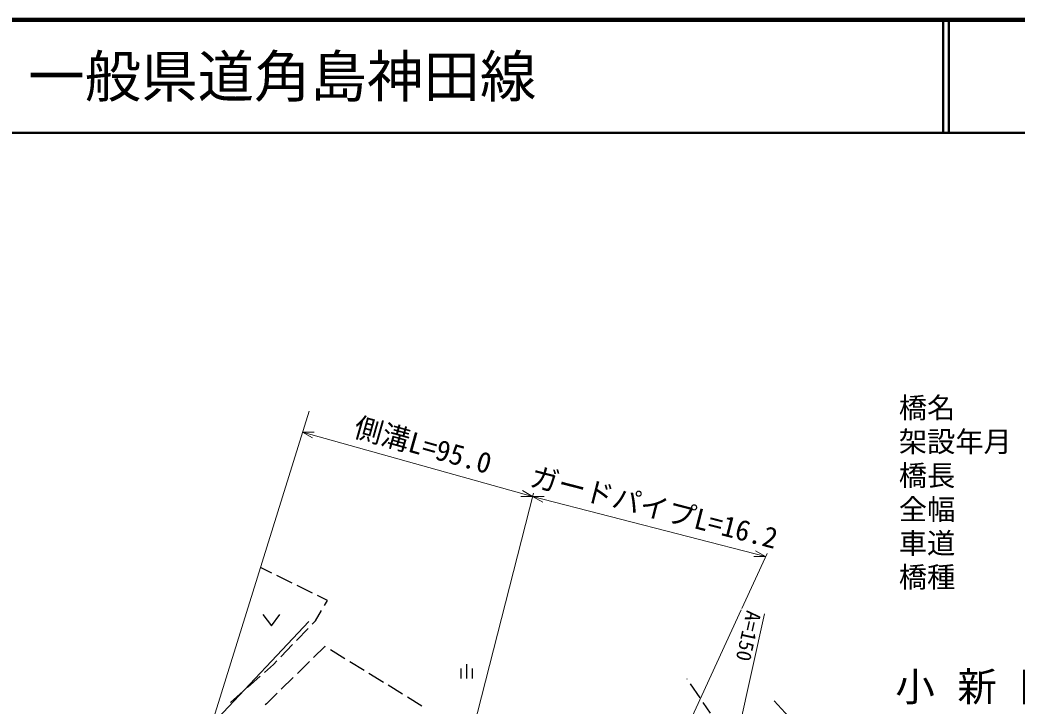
# Model space of a CAD drawing. Units: millimetres, scale not verified. Extents: x 40000 to 680000, y 20000 to 380000.
# Drawn here: x 216000 to 304304, y 319200 to 380000 of the extents above; entities that cross this region are included whole.
import ezdxf
from ezdxf.enums import TextEntityAlignment as Align

# ---------------------------------------------------------------- set-up
doc = ezdxf.new("R2010")
doc.units = ezdxf.units.MM
doc.header["$LTSCALE"] = 1000
for name, color, linetype, lineweight in [('M-BGD', 7, 'Continuous', 25), ('M-BMK-ROW', 30, 'Continuous', 13), ('M-STR-STRD', 7, 'Continuous', 13), ('M-TTL', 2, 'Continuous', 140), ('M-TTL-LINE', 7, 'Continuous', 50)]:
    doc.layers.add(name, color=color, linetype=linetype, lineweight=lineweight)
doc.layers.add('M-STR-HTXT', color=7, linetype='Continuous')
doc.layers.add('M-TTL-TXT', color=7, linetype='Continuous')
doc.styles.add('ＭＳ ゴシック', font='')
doc.styles.get('ＭＳ ゴシック').set_extended_font_data('MS Gothic')

msp = doc.modelspace()

# ---------------------------------------------------------------- linework, layer by layer
at = {"layer": 'M-BGD'}
for p, q in [((238305, 330976), (237294, 331474)), ((240100, 330094), (238754, 330756)), ((241895, 329212), (240549, 329873)), ((243223, 328559), (242344, 328991)), ((242960, 328110), (243223, 328559)), ((242160, 326744), (242708, 327678)), ((237515, 327301), (238265, 326301)), ((238265, 326301), (239015, 327301)), ((241871, 326444), (242160, 326744)), ((240482, 325005), (241523, 326084)), ((239092, 323566), (240134, 324645)), ((243002, 324486), (241993, 323494)), ((243074, 324441), (243002, 324486)), ((244778, 323394), (243500, 324180)), ((238442, 322892), (238745, 323206)), ((237647, 322185), (238442, 322892)), ((241636, 323144), (240566, 322092)), ((246482, 322347), (245204, 323133)), ((255074, 321653), (255074, 322528)), ((255574, 321653), (255574, 322903)), ((256074, 321653), (256074, 322528)), ((236153, 320856), (237274, 321853)), ((240210, 321742), (239140, 320690)), ((248186, 321300), (246908, 322085)), ((275102, 321578), (275079, 321612)), ((249890, 320253), (248612, 321038)), ((276227, 319924), (275383, 321164)), ((234659, 319526), (235780, 320523)), ((238783, 320340), (237822, 319395)), ((251594, 319206), (250316, 319991)), ((282797, 319667), (286991, 315109)), ((237822, 319395), (237702, 319301)), ((277145, 318573), (276508, 319510))]:
    msp.add_line(p, q, dxfattribs=at)
at = {"layer": 'M-BMK-ROW'}
msp.add_line((233523, 318142), (241574, 326695), dxfattribs=at)
at = {"layer": 'M-STR-STRD'}
for p, q in [((229910, 307729), (241602, 345330)), ((241028, 343484), (261400, 337765)), ((241028, 343484), (241920, 342960)), ((241028, 343484), (242062, 343467)), ((261400, 337765), (260509, 338288)), ((254500, 310737), (261475, 338055)), ((261400, 337765), (260366, 337782)), ((261400, 337765), (262434, 337770)), ((261400, 337765), (282034, 332445)), ((261400, 337765), (262303, 337260)), ((282034, 332445), (281132, 332950)), ((279920, 327837), (282161, 332722)), ((282034, 332445), (281000, 332440)), ((269444, 305001), (279873, 327734)), ((274905, 295748), (281947, 327386))]:
    msp.add_line(p, q, dxfattribs=at)
at = {"layer": 'M-TTL'}
msp.add_line((680000, 380000), (40000, 380000), dxfattribs=at)
at = {"layer": 'M-TTL-LINE'}
for p, q in [((297750, 380000), (297750, 370000)), ((298250, 380000), (298250, 370000)), ((40000, 370000), (680000, 370000))]:
    msp.add_line(p, q, dxfattribs=at)

# ---------------------------------------------------------------- texts
at = {"layer": 'M-STR-HTXT', "insert": (293522, 319339), "char_height": 2566, "attachment_point": 7, "style": 'ＭＳ ゴシック'}
msp.add_mtext('\\T1.57;小新開', dxfattribs=at)
at = {"layer": 'M-STR-STRD', "style": 'ＭＳ ゴシック'}
for s, p in [('橋名', (293833, 344168)), ('架設年月', (293833, 341168)), ('橋長', (293833, 338168)), ('全幅', (293833, 335168)), ('車道', (293833, 332168)), ('橋種', (293833, 329168))]:
    msp.add_text(s, height=1833, dxfattribs=at).set_placement(p, align=Align.BOTTOM_LEFT)
for s, rotation, p in [('側溝L=95.0', 344.318, (251295, 340913)), ('ガードパイプL=16.2', 345.544, (271792, 335395))]:
    msp.add_text(s, height=1833, rotation=rotation, dxfattribs=at).set_placement(p, align=Align.BOTTOM_CENTER)
msp.add_text('A=150', height=1320, rotation=257.452, dxfattribs=at).set_placement((281654, 327451), align=Align.TOP_LEFT)
at = {"layer": 'M-TTL-TXT', "style": 'ＭＳ ゴシック'}
msp.add_text('一般県道角島神田線', height=3666, dxfattribs=at).set_placement((216734, 375000), align=Align.MIDDLE_LEFT)

doc.saveas('drawing.dxf')
